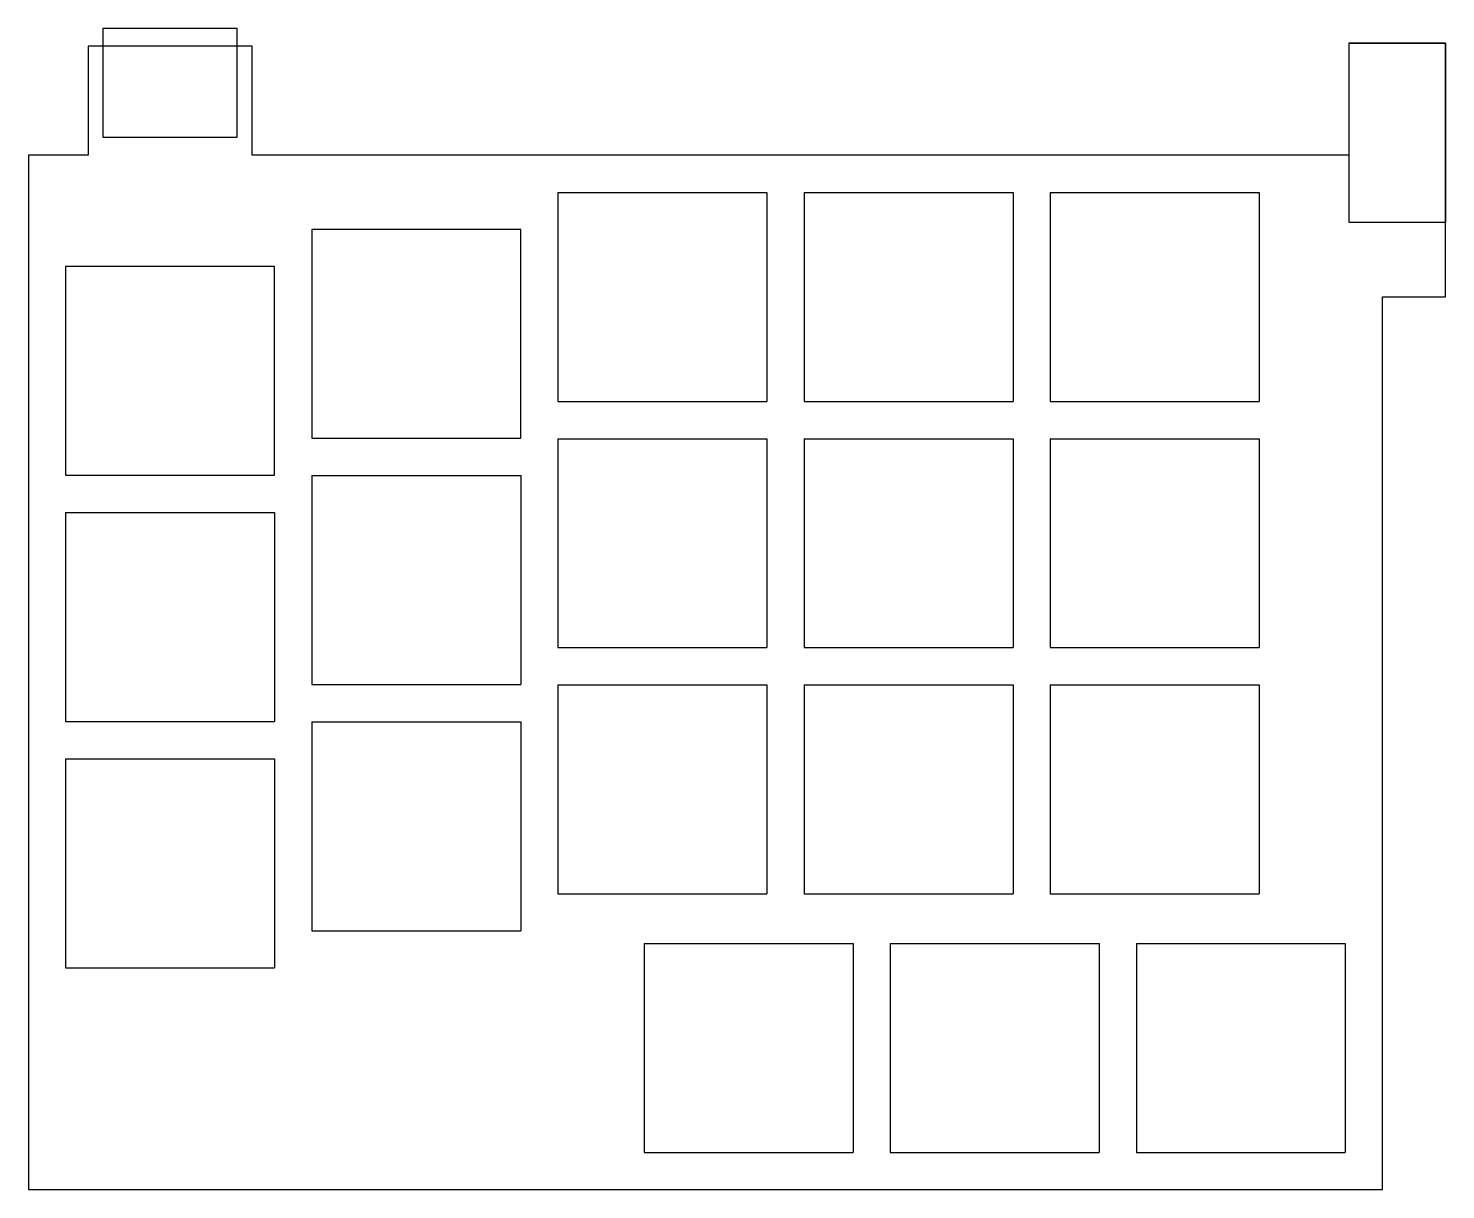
# Model space of a CAD drawing. Extents: x -47.4 to 47.6, y -32.9 to 44.9.
import ezdxf

# ---------------------------------------------------------------- set-up
doc = ezdxf.new("R2010")
doc.units = 0
doc.header["$MEASUREMENT"] = 0
doc.layers.add('MODELSKETCH_VISIBLE', color=7, linetype='CONTINUOUS')

msp = doc.modelspace()

# ---------------------------------------------------------------- linework, layer by layer
at = {"layer": 'MODELSKETCH_VISIBLE'}
for p, q in [((-42.364, 44.876), (-42.364, 37.576)), ((-33.364, 44.876), (-42.364, 44.876)), ((-33.364, 37.576), (-33.364, 44.876)), ((41.136, 43.876), (41.136, 36.376)), ((47.636, 43.876), (41.136, 43.876)), ((41.136, 43.876), (47.636, 43.876)), ((41.136, 43.876), (41.136, 31.876)), ((47.636, 26.876), (47.636, 43.876)), ((47.636, 43.876), (47.636, 31.876)), ((-32.364, 43.676), (-43.364, 43.676)), ((-43.364, 43.676), (-43.364, 36.376)), ((-32.364, 36.376), (-32.364, 43.676)), ((-42.364, 37.576), (-33.364, 37.576)), ((-47.364, 36.376), (-47.364, -32.949)), ((-43.364, 36.376), (-47.364, 36.376)), ((41.136, 36.376), (-32.364, 36.376)), ((-11.864, 33.876), (-11.864, 19.876)), ((-11.864, 33.876), (2.136, 33.876)), ((2.136, 33.876), (2.136, 19.876)), ((4.636, 33.876), (18.636, 33.876)), ((4.636, 33.876), (4.636, 19.876)), ((18.636, 33.876), (18.636, 19.876)), ((21.136, 33.876), (21.136, 19.876)), ((21.136, 33.876), (35.136, 33.876)), ((35.136, 33.876), (35.136, 19.876)), ((-28.364, 31.401), (-28.364, 17.401)), ((-14.364, 31.401), (-28.364, 31.401)), ((-14.364, 17.401), (-14.364, 31.401)), ((41.136, 31.876), (47.636, 31.876)), ((-44.864, 28.926), (-44.864, 14.926)), ((-30.864, 28.926), (-44.864, 28.926)), ((-30.864, 14.926), (-30.864, 28.926)), ((43.411, 26.876), (47.636, 26.876)), ((43.411, -32.949), (43.411, 26.876)), ((-11.864, 19.876), (2.136, 19.876)), ((4.636, 19.876), (18.636, 19.876)), ((21.136, 19.876), (35.136, 19.876)), ((-28.364, 17.401), (-14.364, 17.401)), ((-11.864, 17.376), (2.136, 17.376)), ((-11.864, 17.376), (-11.864, 3.376)), ((2.136, 17.376), (2.136, 3.376)), ((4.636, 17.376), (18.636, 17.376)), ((4.636, 17.376), (4.636, 3.376)), ((18.636, 17.376), (18.636, 3.376)), ((21.136, 17.376), (35.136, 17.376)), ((21.136, 17.376), (21.136, 3.376)), ((35.136, 17.376), (35.136, 3.376)), ((-44.864, 14.926), (-30.864, 14.926)), ((-28.364, 14.901), (-28.364, 0.901)), ((-28.364, 14.901), (-14.364, 14.901)), ((-14.364, 14.901), (-14.364, 0.901)), ((-44.864, 12.426), (-44.864, -1.574)), ((-44.864, 12.426), (-30.864, 12.426)), ((-30.864, 12.426), (-30.864, -1.574)), ((-11.864, 3.376), (2.136, 3.376)), ((4.636, 3.376), (18.636, 3.376)), ((21.136, 3.376), (35.136, 3.376)), ((-28.364, 0.901), (-14.364, 0.901)), ((-11.864, 0.876), (2.136, 0.876)), ((-11.864, 0.876), (-11.864, -13.124)), ((2.136, 0.876), (2.136, -13.124)), ((4.636, 0.876), (18.636, 0.876)), ((4.636, 0.876), (4.636, -13.124)), ((18.636, 0.876), (18.636, -13.124)), ((21.136, 0.876), (35.136, 0.876)), ((21.136, 0.876), (21.136, -13.124)), ((35.136, 0.876), (35.136, -13.124)), ((-44.864, -1.574), (-30.864, -1.574)), ((-28.364, -1.599), (-28.364, -15.599)), ((-28.364, -1.599), (-14.364, -1.599)), ((-14.364, -1.599), (-14.364, -15.599)), ((-44.864, -4.074), (-30.864, -4.074)), ((-44.864, -4.074), (-44.864, -18.074)), ((-30.864, -4.074), (-30.864, -18.074)), ((-11.864, -13.124), (2.136, -13.124)), ((4.636, -13.124), (18.636, -13.124)), ((21.136, -13.124), (35.136, -13.124)), ((-28.364, -15.599), (-14.364, -15.599)), ((-6.089, -16.449), (7.911, -16.449)), ((-6.089, -16.449), (-6.089, -30.449)), ((7.911, -16.449), (7.911, -30.449)), ((10.411, -16.449), (10.411, -30.449)), ((10.411, -16.449), (24.411, -16.449)), ((24.411, -16.449), (24.411, -30.449)), ((26.911, -16.449), (26.911, -30.449)), ((26.911, -16.449), (40.911, -16.449)), ((40.911, -16.449), (40.911, -30.449)), ((-44.864, -18.074), (-30.864, -18.074)), ((-6.089, -30.449), (7.911, -30.449)), ((10.411, -30.449), (24.411, -30.449)), ((26.911, -30.449), (40.911, -30.449)), ((-47.364, -32.949), (43.411, -32.949))]:
    msp.add_line(p, q, dxfattribs=at)

doc.saveas('drawing.dxf')
